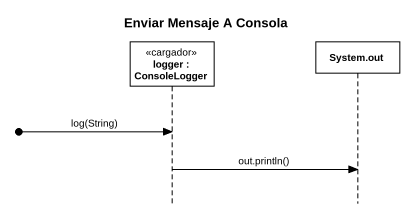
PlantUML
@startuml
title Enviar Mensaje A Consola
hide footbox
participant "logger : ConsoleLogger" as logger <<cargador>>
participant "System.out" as System_out

[o-> logger : log(String)
logger -> System_out : out.println()
@enduml
